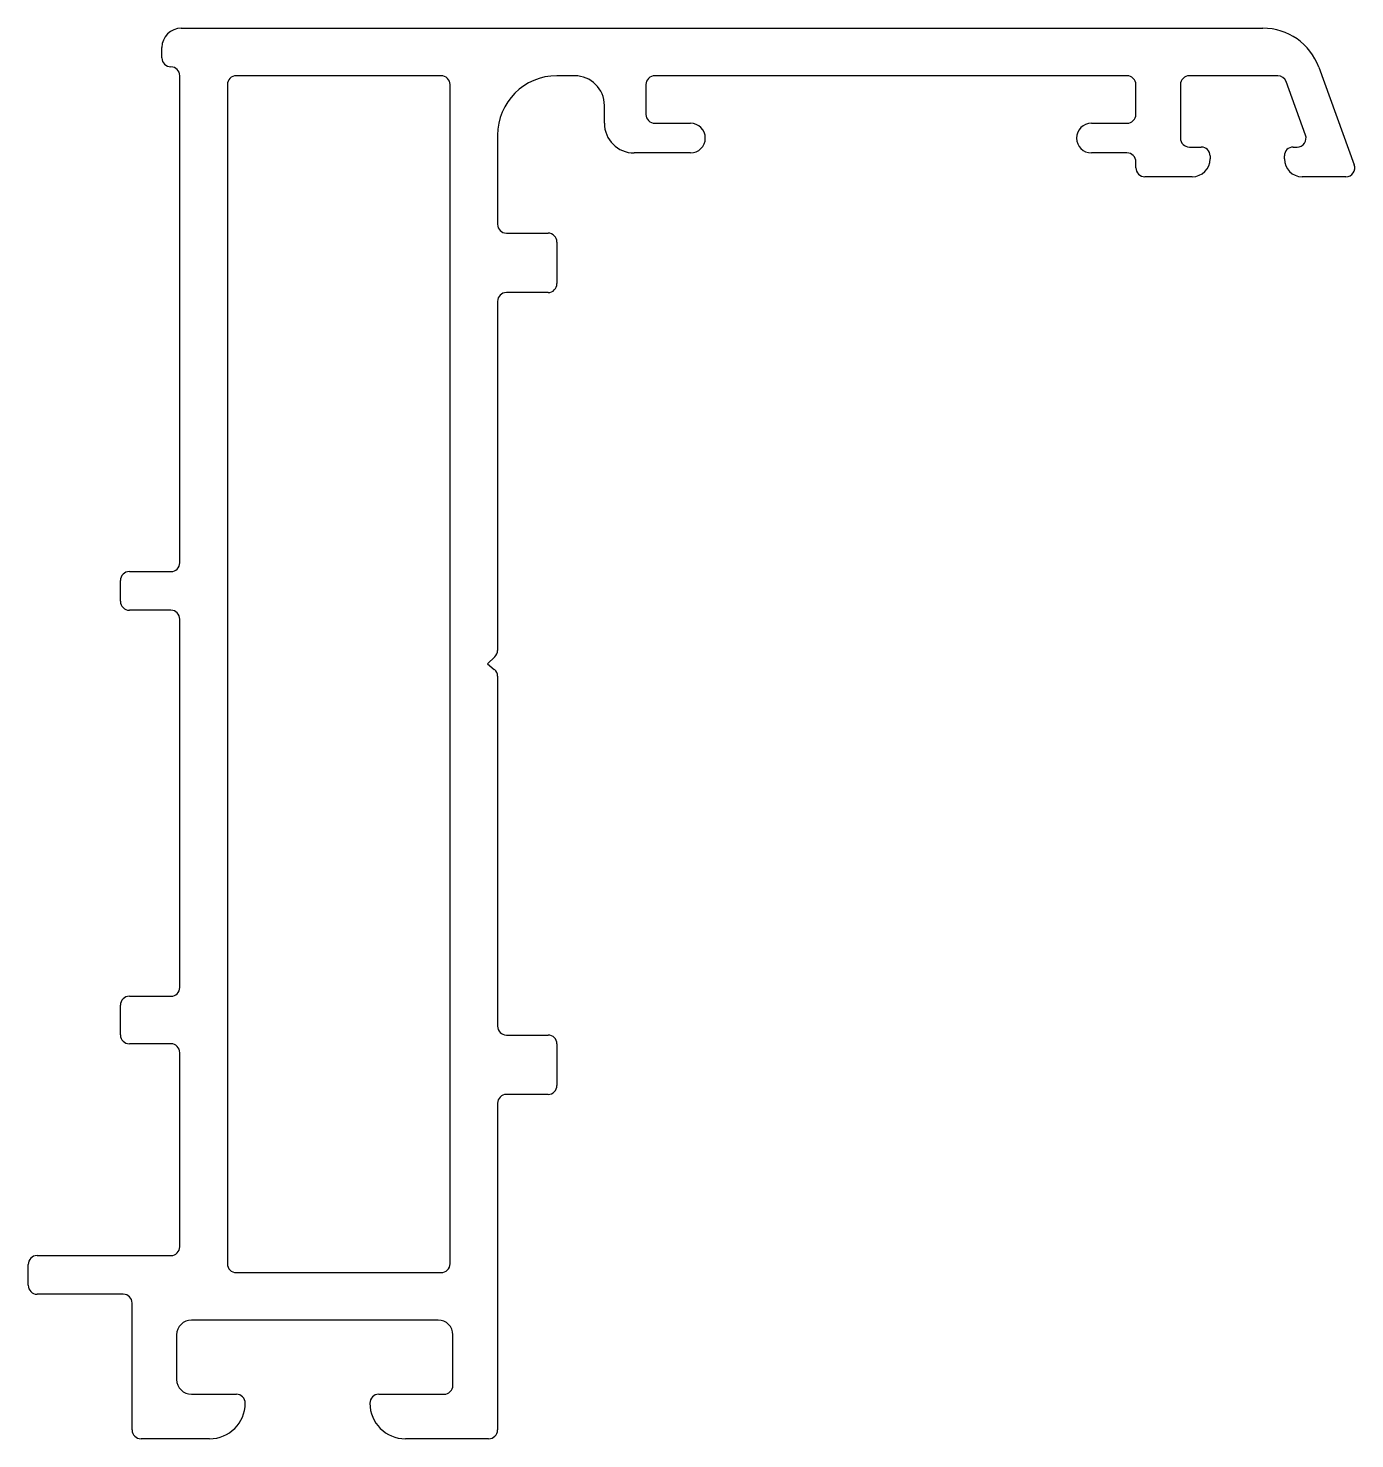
# Model space of a CAD drawing. Extents: x 606.3 to 651, y 593.9 to 641.4.
import ezdxf

# ---------------------------------------------------------------- set-up
doc = ezdxf.new("R2010")
doc.units = 0
doc.layers.get('0').update_dxf_attribs({"linetype": 'CONTINUOUS'})

msp = doc.modelspace()

# ---------------------------------------------------------------- linework, layer by layer
at = {"color": 0}
for p, q in [((611.478, 641.444), (647.909, 641.444)), ((610.828, 640.444), (610.828, 640.794)), ((611.131, 640.144), (611.128, 640.144)), ((611.431, 623.447), (611.431, 639.844)), ((620.231, 639.844), (613.331, 639.844)), ((624.728, 639.844), (624.131, 639.844)), ((643.329, 639.844), (627.428, 639.844)), ((648.405, 639.844), (645.429, 639.844)), ((649.788, 640.128), (650.983, 636.847)), ((613.031, 639.544), (613.031, 599.844)), ((620.531, 599.844), (620.531, 639.544)), ((627.128, 639.544), (627.128, 638.544)), ((643.629, 638.544), (643.629, 639.544)), ((645.129, 639.544), (645.129, 637.744)), ((649.342, 637.847), (648.687, 639.647)), ((625.728, 638.244), (625.728, 638.844)), ((627.428, 638.244), (628.628, 638.244)), ((642.129, 638.244), (643.329, 638.244)), ((622.131, 637.844), (622.131, 634.844)), ((645.429, 637.444), (645.829, 637.444)), ((648.929, 637.444), (649.06, 637.444)), ((628.628, 637.244), (626.728, 637.244)), ((643.329, 637.244), (642.129, 637.244)), ((643.629, 636.744), (643.629, 636.944)), ((646.129, 637.144), (646.129, 637.044)), ((648.629, 637.044), (648.629, 637.144)), ((645.529, 636.444), (643.929, 636.444)), ((650.701, 636.444), (649.229, 636.444)), ((622.431, 634.544), (623.831, 634.544)), ((624.131, 634.244), (624.131, 632.844)), ((622.131, 632.244), (622.131, 620.493)), ((623.831, 632.544), (622.431, 632.544)), ((609.431, 622.147), (609.431, 622.847)), ((609.731, 623.147), (611.131, 623.147)), ((611.131, 621.847), (609.731, 621.847)), ((611.431, 609.148), (611.431, 621.547)), ((622.037, 620.276), (621.794, 620.044)), ((621.794, 620.044), (622.022, 619.854)), ((622.131, 619.624), (622.131, 607.844)), ((609.431, 607.548), (609.431, 608.548)), ((609.731, 608.848), (611.131, 608.848)), ((622.431, 607.544), (623.831, 607.544)), ((611.131, 607.248), (609.731, 607.248)), ((624.131, 607.244), (624.131, 605.844)), ((611.431, 600.417), (611.431, 606.948)), ((622.131, 605.244), (622.131, 594.248)), ((623.831, 605.544), (622.431, 605.544)), ((606.624, 600.117), (611.131, 600.117)), ((606.324, 599.117), (606.324, 599.817)), ((613.331, 599.544), (620.231, 599.544)), ((609.524, 598.817), (606.624, 598.817)), ((609.824, 594.248), (609.824, 598.517)), ((620.127, 597.944), (611.824, 597.944)), ((611.324, 597.444), (611.324, 595.948)), ((620.627, 595.748), (620.627, 597.444)), ((611.824, 595.448), (613.334, 595.448)), ((613.634, 595.148), (613.634, 595.148)), ((617.831, 595.148), (617.831, 595.148)), ((618.131, 595.448), (620.329, 595.448)), ((612.434, 593.948), (610.124, 593.948)), ((621.831, 593.948), (619.031, 593.948))]:
    msp.add_line(p, q, dxfattribs=at)
for centre, radius, start, end in [((611.478, 640.794), 0.65, 90, 180), ((647.909, 639.444), 2, 20, 90), ((611.128, 640.444), 0.3, 180, 270), ((611.131, 639.844), 0.3, 0, 90), ((613.331, 639.544), 0.3, 90, 180), ((620.231, 639.544), 0.3, 0, 90), ((624.131, 637.844), 2, 90, 180), ((624.728, 638.844), 1, 0, 90), ((627.428, 639.544), 0.3, 90, 180), ((643.329, 639.544), 0.3, 0, 90), ((645.429, 639.544), 0.3, 90, 180), ((648.405, 639.544), 0.3, 20, 90), ((627.428, 638.544), 0.3, 180, 270), ((643.329, 638.544), 0.3, 270, 0), ((626.728, 638.244), 1, 180, 270), ((628.628, 637.744), 0.5, 270, 90), ((642.129, 637.744), 0.5, 90, 270), ((645.429, 637.744), 0.3, 180, 270), ((645.829, 637.144), 0.3, 0, 90), ((648.929, 637.144), 0.3, 90, 180), ((649.06, 637.744), 0.3, 270, 20), ((643.329, 636.944), 0.3, 0, 90), ((645.529, 637.044), 0.6, 270, 0), ((649.229, 637.044), 0.6, 180, 270), ((643.929, 636.744), 0.3, 180, 270), ((650.701, 636.744), 0.3, 270, 20), ((622.431, 634.844), 0.3, 180, 270), ((623.831, 634.244), 0.3, 0, 90), ((623.831, 632.844), 0.3, 270, 0), ((622.431, 632.244), 0.3, 90, 180), ((611.131, 623.447), 0.3, 270, 0), ((609.731, 622.847), 0.3, 90, 180), ((609.731, 622.147), 0.3, 180, 270), ((611.131, 621.547), 0.3, 0, 90), ((621.831, 620.493), 0.3, 313.574, 0), ((621.831, 619.624), 0.3, 0, 50.2182), ((611.131, 609.148), 0.3, 270, 0), ((609.731, 608.548), 0.3, 90, 180), ((609.731, 607.548), 0.3, 180, 270), ((622.431, 607.844), 0.3, 180, 270), ((623.831, 607.244), 0.3, 0, 90), ((611.131, 606.948), 0.3, 0, 90), ((623.831, 605.844), 0.3, 270, 0), ((622.431, 605.244), 0.3, 90, 180), ((611.131, 600.417), 0.3, 270, 360), ((606.624, 599.817), 0.3, 90, 180), ((613.331, 599.844), 0.3, 180, 270), ((620.231, 599.844), 0.3, 270, 0), ((606.624, 599.117), 0.3, 180, 270), ((609.524, 598.517), 0.3, 0, 90), ((611.824, 597.444), 0.5, 90, 180), ((620.127, 597.444), 0.5, 0, 90), ((611.824, 595.948), 0.5, 180, 270), ((620.329, 595.746), 0.298, 270, 0.3963), ((612.434, 595.148), 1.2, 270, 0), ((613.334, 595.148), 0.3, 360, 90), ((618.131, 595.148), 0.3, 90, 180), ((619.031, 595.148), 1.2, 180, 270), ((610.124, 594.248), 0.3, 180, 270), ((621.831, 594.248), 0.3, 270, 0)]:
    msp.add_arc(centre, radius, start, end, dxfattribs=at)

doc.saveas('drawing.dxf')
